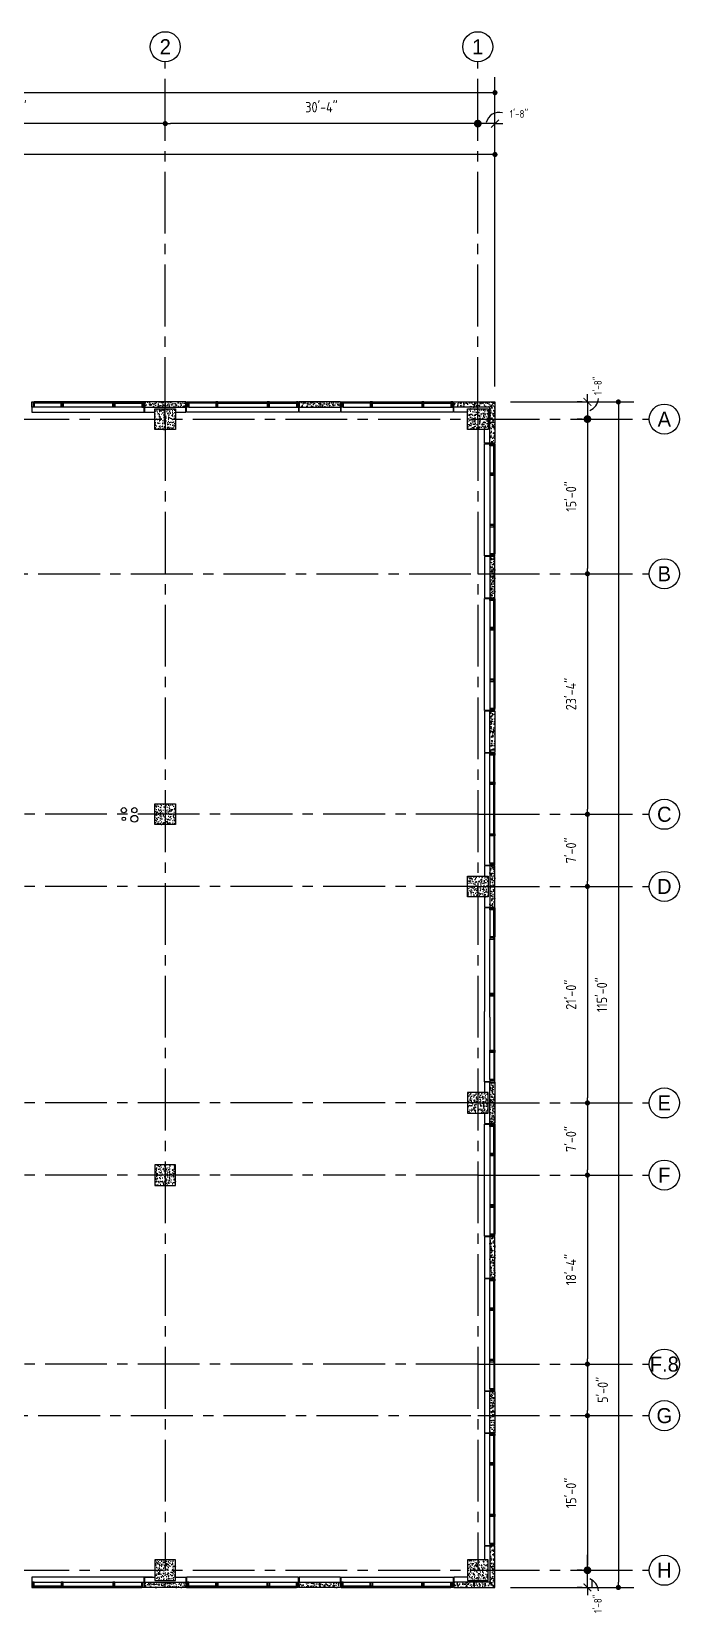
# Model space of a CAD drawing. Header units: inches. Extents: x 2920 to 9107, y 1541 to 7121.
# Drawn here: x 8352 to 9107, y 5278 to 7121 of the extents above; entities that cross this region are included whole.
import ezdxf
from ezdxf.enums import TextEntityAlignment as Align

# ---------------------------------------------------------------- set-up
doc = ezdxf.new("R2010")
doc.units = ezdxf.units.IN
doc.header["$LTSCALE"] = 96
doc.header["$MEASUREMENT"] = 0
doc.header["$PDSIZE"] = 1.5
doc.linetypes.add('CENTER2', pattern=[1.125, 0.75, -0.125, 0.125, -0.125])
doc.layers.get('0').update_dxf_attribs({"color": 60, "linetype": 'CONTINUOUS'})
doc.layers.get('DEFPOINTS').update_dxf_attribs({"linetype": 'CONTINUOUS'})
for name, color, linetype in [('A-SYMB', 4, 'CONTINUOUS'), ('A_0_BLDGRD', 35, 'CENTER2'), ('A_0_CONST', 11, 'CONTINUOUS'), ('A_0_DIMGRD', 9, 'CENTER2'), ('A_0_DIMTXT_MAIN', 4, 'CONTINUOUS'), ('A_1-7_COL', 7, 'CONTINUOUS'), ('A_1-7_COL_H', 6, 'CONTINUOUS'), ('A_1-7_CW_GLASS', 1, 'CONTINUOUS'), ('A_1-7_CW_GYP', 2, 'CONTINUOUS'), ('A_1-7_CW_MULL', 2, 'CONTINUOUS'), ('A_1-7_CW_PC', 2, 'CONTINUOUS'), ('A_1-7_CW_PC_H', 6, 'CONTINUOUS'), ('A_1-7_CW_SILL', 9, 'CONTINUOUS'), ('A_1-8_COL', 7, 'CONTINUOUS'), ('A_1-8_COL_H', 6, 'CONTINUOUS'), ('A_1-8_CW_GLASS', 1, 'CONTINUOUS'), ('A_1-8_CW_GYP', 2, 'CONTINUOUS'), ('A_1-8_CW_MULL', 2, 'CONTINUOUS'), ('A_1-8_CW_PC', 2, 'CONTINUOUS'), ('A_1-8_CW_PC_H', 6, 'CONTINUOUS'), ('A_1-8_CW_SILL', 9, 'CONTINUOUS'), ('A_1-8_SLEEVE', 9, 'CONTINUOUS'), ('A_2-7_CW_GLASS', 1, 'CONTINUOUS'), ('A_2-7_CW_MULL', 2, 'CONTINUOUS'), ('A_2-7_CW_SILL', 9, 'CONTINUOUS'), ('A_2-8_CW_GLASS', 1, 'CONTINUOUS'), ('A_2-8_CW_GYP', 2, 'CONTINUOUS'), ('A_2-8_CW_MULL', 2, 'CONTINUOUS'), ('A_2-8_CW_SILL', 9, 'CONTINUOUS'), ('PR-BLRW', 95, 'CONTINUOUS')]:
    doc.layers.add(name, color=color, linetype=linetype)
doc.styles.add('ARCHITXT', font='architxt.shx')
doc.styles.add('C-GOTHIC', font='GOTHIC.TTF', dxfattribs={"width": 0.9})
doc.dimstyles.new('DOT', dxfattribs={"dimscale": 192, "dimtxt": 0.0625, "dimasz": 0.03125, "dimexe": 0.09375, "dimexo": 0.09375, "dimgap": 0.0625, "dimtad": 1, "dimdec": 4, "dimzin": 3, "dimdsep": 46, "dimlunit": 4, "dimtxsty": 'ARCHITXT', "dimblk1": 'DOT', "dimblk2": 'DOT', "dimsah": 1, "dimcen": 0, "dimdle": 0.125, "dimclrd": 256, "dimclre": 256, "dimclrt": 256, "dimadec": 0, "dimazin": 0, "dimtfac": 1, "dimtdec": 4, "dimtmove": 2, "dimatfit": 3, "dimfxl": 1, "dimtolj": 1, "dimtzin": 3, "dimarcsym": 0})
doc.dimstyles.new('TICKDOT', dxfattribs={"dimscale": 96, "dimtxt": 0.09375, "dimasz": 0.09375, "dimexe": 0.125, "dimexo": 0.0625, "dimgap": 0.0625, "dimtad": 1, "dimdec": 6, "dimzin": 3, "dimdsep": 46, "dimlunit": 4, "dimtxsty": 'ARCHITXT', "dimblk1": 'ARCHTICK', "dimblk2": 'DOT', "dimsah": 1, "dimcen": 0.0625, "dimdle": 0.0625, "dimclrd": 256, "dimclre": 256, "dimclrt": 256, "dimadec": 0, "dimazin": 0, "dimtfac": 1, "dimtdec": 5, "dimtmove": 2, "dimatfit": 3, "dimldrblk": 'ARCHTICK', "dimfxl": 1, "dimfrac": 2, "dimtolj": 1, "dimtzin": 3, "dimarcsym": 0})

# ---------------------------------------------------------------- blocks, each defined once
blk = doc.blocks.new('COL_1-8_24X24')
at = {"layer": 'A_1-8_COL_H'}
h = blk.add_hatch(dxfattribs=at)
h.set_pattern_fill('AR-CONC,_I', color=256, style=2)
h.set_pattern_definition([(50, (-6180, -6718.462), (7.172602, -0.6275213), [0.75, -8.25]), (355, (-6180, -6718.462), (-1.3875133, 7.5219213), [0.6, -6.6]), (100.4514, (-6179.402, -6718.5144), (5.785094, 6.8943954), [0.637402, -7.011421]), (46.1842, (-6180, -6716.462), (10.6724105, -1.65519), [1.125, -12.375]), (96.6356, (-6179.111, -6716.6), (9.346627, 9.741179), [0.956103, -10.51713]), (351.1842, (-6180, -6716.462), (9.34662, 9.741186), [0.9, -9.9]), (21, (-6179, -6716.962), (5.9690705, -4.026189), [0.75, -8.25]), (326, (-6179, -6716.962), (2.4331533, 7.2515005), [0.6, -6.6]), (71.4514, (-6178.5026, -6717.2976), (8.4022263, 3.225305), [0.637402, -7.011421]), (37.5, (-6180, -6718.462), (0.12159855, 3.32893854), [0, -6.52, 0, -6.7, 0, -6.625]), (7.5, (-6180, -6718.462), (2.6306954, 3.9441171), [0, -3.82, 0, -6.37, 0, -2.525]), (327.5, (-6182.23, -6718.462), (5.3382244, -0.2255487), [0, -2.5, 0, -7.8, 0, -10.35]), (317.5, (-6183.23, -6718.462), (5.8318617, 1.0010498), [0, -3.25, 0, -5.18, 0, -7.35])])
h.paths.add_polyline_path([(-12, -12), (12, -12), (12, 12), (-12, 12)])
at = {"layer": 'A_0_CONST'}
blk.add_point((0, 0), dxfattribs=at)
at = {"layer": 'A_1-8_COL'}
blk.add_lwpolyline([(-12, -12), (12, -12), (12, 12), (-12, 12)], close=True, dxfattribs=at)
blk = doc.blocks.new('MUL_1-8_EX2')
at = {"layer": 'A_0_CONST'}
blk.add_line((0, 0), (0, -6), dxfattribs=at)
at = {"layer": 'A_1-8_CW_MULL'}
blk.add_lwpolyline([(-1.25, -6), (-1.25, 0), (1.25, 0), (1.25, -0.5), (0.5, -0.5), (0.5, -1.5), (1.25, -1.5), (1.25, -6)], close=True, dxfattribs=at)
blk = doc.blocks.new('MUL_1-8_EX1')
at = {"layer": 'A_0_CONST'}
blk.add_line((0, 0), (0, -6), dxfattribs=at)
at = {"layer": 'A_1-8_CW_MULL'}
blk.add_lwpolyline([(0.5, -1.5), (1.25, -1.5), (1.25, -6), (-1.25, -6), (-1.25, -1.5), (-0.5, -1.5), (-0.5, -0.5), (-1.25, -0.5), (-1.25, 0), (1.25, 0), (1.25, -0.5), (0.5, -0.5)], close=True, dxfattribs=at)
blk = doc.blocks.new('PRE_1-8_COL1')
at = {"layer": 'A_1-8_CW_PC_H'}
h = blk.add_hatch(dxfattribs=at)
h.set_pattern_fill('AR-CONC', color=256, style=0)
h.set_pattern_definition([(50, (-5100, -6744), (7.172602, -0.6275213), [0.75, -8.25]), (355, (-5100, -6744), (-1.3875133, 7.5219213), [0.6, -6.6]), (100.4514, (-5099.402, -6744.052), (5.785094, 6.8943954), [0.637402, -7.011421]), (46.1842, (-5100, -6742), (10.6724105, -1.65519), [1.125, -12.375]), (96.6356, (-5099.111, -6742.138), (9.346627, 9.741179), [0.956103, -10.51713]), (351.1842, (-5100, -6742), (9.34662, 9.741186), [0.9, -9.9]), (21, (-5099, -6742.5), (5.9690705, -4.026189), [0.75, -8.25]), (326, (-5099, -6742.5), (2.433153, 7.2515005), [0.6, -6.6]), (71.4514, (-5098.5026, -6742.8355), (8.4022263, 3.225305), [0.637402, -7.011421]), (37.5, (-5100, -6744), (0.12159855, 3.3289385), [0, -6.52, 0, -6.7, 0, -6.625]), (7.5, (-5100, -6744), (2.6306954, 3.9441171), [0, -3.82, 0, -6.37, 0, -2.525]), (327.5, (-5102.23, -6744), (5.3382244, -0.2255487), [0, -2.5, 0, -7.8, 0, -10.35]), (317.5, (-5103.23, -6744), (5.8318617, 1.0010498), [0, -3.25, 0, -5.18, 0, -7.35])])
h.paths.add_polyline_path([(-24, -6), (24, -6), (24, 0), (-24, 0)])
at = {"layer": 'A_0_CONST'}
blk.add_line((0, 0), (0, -6), dxfattribs=at)
at = {"layer": 'A_1-8_CW_PC'}
blk.add_lwpolyline([(-24, -6), (24, -6), (24, 0), (-24, 0)], close=True, dxfattribs=at)
blk = doc.blocks.new('PRE_1-7_COL1')
at = {"layer": 'A_1-7_CW_PC_H'}
h = blk.add_hatch(dxfattribs=at)
h.set_pattern_fill('AR-CONC', color=256, style=0)
h.set_pattern_definition([(50, (-5100, -6744), (7.172602, -0.6275213), [0.75, -8.25]), (355, (-5100, -6744), (-1.3875133, 7.5219213), [0.6, -6.6]), (100.4514, (-5099.402, -6744.052), (5.785094, 6.8943954), [0.637402, -7.011421]), (46.1842, (-5100, -6742), (10.6724105, -1.65519), [1.125, -12.375]), (96.6356, (-5099.111, -6742.138), (9.346627, 9.741179), [0.956103, -10.51713]), (351.1842, (-5100, -6742), (9.34662, 9.741186), [0.9, -9.9]), (21, (-5099, -6742.5), (5.9690705, -4.026189), [0.75, -8.25]), (326, (-5099, -6742.5), (2.433153, 7.2515005), [0.6, -6.6]), (71.4514, (-5098.5026, -6742.8355), (8.4022263, 3.225305), [0.637402, -7.011421]), (37.5, (-5100, -6744), (0.12159855, 3.3289385), [0, -6.52, 0, -6.7, 0, -6.625]), (7.5, (-5100, -6744), (2.6306954, 3.9441171), [0, -3.82, 0, -6.37, 0, -2.525]), (327.5, (-5102.23, -6744), (5.3382244, -0.2255487), [0, -2.5, 0, -7.8, 0, -10.35]), (317.5, (-5103.23, -6744), (5.8318617, 1.0010498), [0, -3.25, 0, -5.18, 0, -7.35])])
h.paths.add_polyline_path([(-24, -6), (24, -6), (24, 0), (-24, 0)])
at = {"layer": 'A_0_CONST'}
blk.add_line((0, 0), (0, -6), dxfattribs=at)
at = {"layer": 'A_1-7_CW_PC'}
blk.add_lwpolyline([(-24, -6), (24, -6), (24, 0), (-24, 0)], close=True, dxfattribs=at)
blk = doc.blocks.new('MUL_1-7_EX2')
at = {"layer": 'A_0_CONST'}
blk.add_line((0, 0), (0, -6), dxfattribs=at)
at = {"layer": 'A_1-7_CW_MULL'}
blk.add_lwpolyline([(-1.25, -6), (-1.25, 0), (1.25, 0), (1.25, -0.5), (0.5, -0.5), (0.5, -1.5), (1.25, -1.5), (1.25, -6)], close=True, dxfattribs=at)
blk = doc.blocks.new('MUL_1-7_EX1')
at = {"layer": 'A_0_CONST'}
blk.add_line((0, 0), (0, -6), dxfattribs=at)
at = {"layer": 'A_1-7_CW_MULL'}
blk.add_lwpolyline([(-0.5, -1.5), (-1.25, -1.5), (-1.25, -6), (1.25, -6), (1.25, -1.5), (0.5, -1.5), (0.5, -0.5), (1.25, -0.5), (1.25, 0), (-1.25, 0), (-1.25, -0.5), (-0.5, -0.5)], close=True, dxfattribs=at)
blk = doc.blocks.new('PRE_1-7_COL2')
at = {"layer": 'A_1-7_CW_PC_H'}
h = blk.add_hatch(dxfattribs=at)
h.set_pattern_fill('AR-CONC', color=256, angle=90, style=0)
h.set_pattern_definition([(140, (-4476, -6744), (0.6275213, 7.172602), [0.75, -8.25]), (85, (-4476, -6744), (-7.5219213, -1.3875133), [0.6, -6.6]), (190.4514, (-4475.948, -6743.402), (-6.8943954, 5.785094), [0.637402, -7.011421]), (136.1842, (-4478, -6744), (1.65519, 10.6724105), [1.125, -12.375]), (186.6356, (-4477.862, -6743.111), (-9.741179, 9.346627), [0.956103, -10.51713]), (81.1842, (-4478, -6744), (-9.741186, 9.34662), [0.9, -9.9]), (111, (-4477.5, -6743), (4.026189, 5.9690705), [0.75, -8.25]), (56, (-4477.5, -6743), (-7.2515005, 2.433153), [0.6, -6.6]), (161.4514, (-4477.1645, -6742.5026), (-3.225305, 8.402226), [0.637402, -7.011421]), (127.5, (-4476, -6744), (-3.3289385, 0.12159855), [0, -6.52, 0, -6.7, 0, -6.625]), (97.5, (-4476, -6744), (-3.9441171, 2.6306954), [0, -3.82, 0, -6.37, 0, -2.525]), (57.5, (-4476, -6746.23), (0.2255487, 5.3382244), [0, -2.5, 0, -7.8, 0, -10.35]), (47.5, (-4476, -6747.23), (-1.0010498, 5.8318617), [0, -3.25, 0, -5.18, 0, -7.35])])
h.paths.add_polyline_path([(6, -48), (6, -6), (48, -6), (48, 0), (0, 0), (0, -48)])
at = {"layer": 'A_0_CONST'}
for p, q in [((6, -6), (0, 0)), ((24, 0), (24, -6)), ((0, -24), (6, -24))]:
    blk.add_line(p, q, dxfattribs=at)
at = {"layer": 'A_1-7_CW_PC'}
blk.add_lwpolyline([(6, -48), (6, -6), (48, -6), (48, 0), (0, 0), (0, -48)], close=True, dxfattribs=at)
blk = doc.blocks.new('COL_1-7_24X24')
at = {"layer": 'A_1-7_COL_H'}
h = blk.add_hatch(dxfattribs=at)
h.set_pattern_fill('AR-CONC,_I', color=256, style=2)
h.set_pattern_definition([(130, (6180, -6718.462), (-7.172602, -0.6275213), [0.75, -8.25]), (185, (6180, -6718.462), (1.3875133, 7.5219213), [0.6, -6.6]), (79.5486, (6179.402, -6718.5144), (-5.785094, 6.8943954), [0.637402, -7.011421]), (133.8158, (6180, -6716.462), (-10.6724105, -1.65519), [1.125, -12.375]), (83.3644, (6179.111, -6716.6), (-9.346627, 9.741179), [0.956103, -10.51713]), (188.8158, (6180, -6716.462), (-9.34662, 9.741186), [0.9, -9.9]), (159, (6179, -6716.962), (-5.9690705, -4.026189), [0.75, -8.25]), (214, (6179, -6716.962), (-2.4331533, 7.2515005), [0.6, -6.6]), (108.5486, (6178.5026, -6717.2976), (-8.4022263, 3.225305), [0.637402, -7.011421]), (142.5, (6180, -6718.462), (-0.12159855, 3.32893854), [0, -6.52, 0, -6.7, 0, -6.625]), (172.5, (6180, -6718.462), (-2.6306954, 3.9441171), [0, -3.82, 0, -6.37, 0, -2.525]), (212.5, (6182.23, -6718.462), (-5.3382244, -0.2255487), [0, -2.5, 0, -7.8, 0, -10.35]), (222.5, (6183.23, -6718.462), (-5.8318617, 1.0010498), [0, -3.25, 0, -5.18, 0, -7.35])])
h.paths.add_polyline_path([(12, -12), (-12, -12), (-12, 12), (12, 12)])
at = {"layer": 'A_0_CONST'}
blk.add_point((0, 0), dxfattribs=at)
at = {"layer": 'A_1-7_COL'}
blk.add_lwpolyline([(12, -12), (-12, -12), (-12, 12), (12, 12)], close=True, dxfattribs=at)
blk = doc.blocks.new('MUL_2-8_EX1')
at = {"layer": 'A_0_CONST'}
blk.add_line((0, 0), (0, -6), dxfattribs=at)
at = {"layer": 'A_2-8_CW_MULL'}
blk.add_lwpolyline([(-0.5, -1.5), (-1.25, -1.5), (-1.25, -6), (1.25, -6), (1.25, -1.5), (0.5, -1.5), (0.5, -0.5), (1.25, -0.5), (1.25, 0), (-1.25, 0), (-1.25, -0.5), (-0.5, -0.5)], close=True, dxfattribs=at)
blk = doc.blocks.new('MUL_2-8_EX2')
at = {"layer": 'A_0_CONST'}
blk.add_line((0, 0), (0, -6), dxfattribs=at)
at = {"layer": 'A_2-8_CW_MULL'}
blk.add_lwpolyline([(-1.25, -6), (-1.25, 0), (1.25, 0), (1.25, -0.5), (0.5, -0.5), (0.5, -1.5), (1.25, -1.5), (1.25, -6)], close=True, dxfattribs=at)
blk = doc.blocks.new('MUL_2-7_EX1')
at = {"layer": 'A_0_CONST'}
blk.add_line((0, 0), (0, -6), dxfattribs=at)
at = {"layer": 'A_2-7_CW_MULL'}
blk.add_lwpolyline([(-0.5, -1.5), (-1.25, -1.5), (-1.25, -6), (1.25, -6), (1.25, -1.5), (0.5, -1.5), (0.5, -0.5), (1.25, -0.5), (1.25, 0), (-1.25, 0), (-1.25, -0.5), (-0.5, -0.5)], close=True, dxfattribs=at)
blk = doc.blocks.new('MUL_2-7_EX2')
at = {"layer": 'A_0_CONST'}
blk.add_line((0, 0), (0, -6), dxfattribs=at)
at = {"layer": 'A_2-7_CW_MULL'}
blk.add_lwpolyline([(-1.25, -6), (-1.25, 0), (1.25, 0), (1.25, -0.5), (0.5, -0.5), (0.5, -1.5), (1.25, -1.5), (1.25, -6)], close=True, dxfattribs=at)
blk = doc.blocks.new('_DOT')
at = {"color": 0, "linetype": 'ByBlock'}
blk.add_line((-0.5, 0), (-1, 0), dxfattribs=at)
at = {"color": 0, "linetype": 'ByBlock', "const_width": 0.5}
blk.add_lwpolyline([(-0.25, 0, 1), (0.25, 0, 1)], format="xyb", close=True, dxfattribs=at)
blk = doc.blocks.new('*D61')
at = {"layer": 'A_0_DIMTXT_MAIN', "lineweight": -2, "transparency": 16777216}
blk.add_line((8999.7, 5504), (8999.7, 5336), dxfattribs=at)
at = {"layer": 'DEFPOINTS', "color": 0, "transparency": 16777216}
for p in [(8999.7, 5510), (8999.7, 5330), (8999.7, 5330)]:
    blk.add_point(p, dxfattribs=at)
at = {"layer": 'A_0_DIMTXT_MAIN', "lineweight": -2, "transparency": 16777216, "xscale": 6, "yscale": 6, "zscale": 6}
for p, rotation in [((8999.7, 5510), 90), ((8999.7, 5330), 270)]:
    blk.add_blockref('_DOT', p, dxfattribs=dict(at, rotation=rotation))
at = {"layer": 'A_0_DIMTXT_MAIN', "transparency": 16777216, "insert": (8980.6, 5420), "char_height": 12, "attachment_point": 5, "rotation": 90, "style": 'ARCHITXT'}
blk.add_mtext('\\A1;15\'-0"', dxfattribs=at)
blk = doc.blocks.new('_ARCHTICK')
at = {"color": 0, "linetype": 'ByBlock', "const_width": 0.15}
blk.add_lwpolyline([(-0.5, -0.5), (0.5, 0.5)], dxfattribs=at)
blk = doc.blocks.new('*D62')
at = {"layer": 'A_0_DIMTXT_MAIN', "lineweight": -2, "transparency": 16777216}
for p, q in [((8999.7, 5339), (8999.7, 5348)), ((8993.7, 5330), (8987.7, 5330)), ((8999.7, 5310), (8999.7, 5330)), ((8993.7, 5310), (8987.7, 5310)), ((8999.7, 5310), (8999.7, 5301))]:
    blk.add_line(p, q, dxfattribs=at)
at = {"layer": 'DEFPOINTS', "color": 0, "transparency": 16777216}
for p in [(8999.7, 5330), (8999.7, 5330), (8999.7, 5310)]:
    blk.add_point(p, dxfattribs=at)
at = {"layer": 'A_0_DIMTXT_MAIN', "lineweight": -2, "transparency": 16777216, "xscale": 9, "yscale": 9, "zscale": 9}
for name, p, rotation in [('_DOT', (8999.7, 5330), 270), ('_ARCHTICK', (8999.7, 5310), 90)]:
    blk.add_blockref(name, p, dxfattribs=dict(at, rotation=rotation))
at = {"layer": 'A_0_DIMTXT_MAIN', "transparency": 16777216, "insert": (9011.8, 5291.1), "char_height": 9, "attachment_point": 5, "rotation": 90, "style": 'ARCHITXT'}
blk.add_mtext('\\A1;1\'-8"', dxfattribs=at)
blk = doc.blocks.new('*D63')
at = {"layer": 'A_0_DIMTXT_MAIN', "lineweight": -2, "transparency": 16777216}
blk.add_line((8999.7, 5868), (8999.7, 5796), dxfattribs=at)
at = {"layer": 'DEFPOINTS', "color": 0, "transparency": 16777216}
for p in [(8999.7, 5874), (8999.7, 5790), (8999.7, 5790)]:
    blk.add_point(p, dxfattribs=at)
at = {"layer": 'A_0_DIMTXT_MAIN', "lineweight": -2, "transparency": 16777216, "xscale": 6, "yscale": 6, "zscale": 6}
for p, rotation in [((8999.7, 5874), 90), ((8999.7, 5790), 270)]:
    blk.add_blockref('_DOT', p, dxfattribs=dict(at, rotation=rotation))
at = {"layer": 'A_0_DIMTXT_MAIN', "transparency": 16777216, "insert": (8980.6, 5832), "char_height": 12, "attachment_point": 5, "rotation": 90, "style": 'ARCHITXT'}
blk.add_mtext('\\A1;7\'-0"', dxfattribs=at)
blk = doc.blocks.new('*D64')
at = {"layer": 'A_0_DIMTXT_MAIN', "lineweight": -2, "transparency": 16777216}
blk.add_line((8999.7, 6120), (8999.7, 5880), dxfattribs=at)
at = {"layer": 'DEFPOINTS', "color": 0, "transparency": 16777216}
for p in [(8999.7, 6126), (8999.7, 5874), (8999.7, 5874)]:
    blk.add_point(p, dxfattribs=at)
at = {"layer": 'A_0_DIMTXT_MAIN', "lineweight": -2, "transparency": 16777216, "xscale": 6, "yscale": 6, "zscale": 6}
for p, rotation in [((8999.7, 6126), 90), ((8999.7, 5874), 270)]:
    blk.add_blockref('_DOT', p, dxfattribs=dict(at, rotation=rotation))
at = {"layer": 'A_0_DIMTXT_MAIN', "transparency": 16777216, "insert": (8980.6, 6000), "char_height": 12, "attachment_point": 5, "rotation": 90, "style": 'ARCHITXT'}
blk.add_mtext('\\A1;21\'-0"', dxfattribs=at)
blk = doc.blocks.new('*D65')
at = {"layer": 'A_0_DIMTXT_MAIN', "lineweight": -2, "transparency": 16777216}
blk.add_line((8999.7, 6204), (8999.7, 6132), dxfattribs=at)
at = {"layer": 'DEFPOINTS', "color": 0, "transparency": 16777216}
for p in [(8999.7, 6210), (8999.7, 6126), (8999.7, 6126)]:
    blk.add_point(p, dxfattribs=at)
at = {"layer": 'A_0_DIMTXT_MAIN', "lineweight": -2, "transparency": 16777216, "xscale": 6, "yscale": 6, "zscale": 6}
for p, rotation in [((8999.7, 6210), 90), ((8999.7, 6126), 270)]:
    blk.add_blockref('_DOT', p, dxfattribs=dict(at, rotation=rotation))
at = {"layer": 'A_0_DIMTXT_MAIN', "transparency": 16777216, "insert": (8980.6, 6168), "char_height": 12, "attachment_point": 5, "rotation": 90, "style": 'ARCHITXT'}
blk.add_mtext('\\A1;7\'-0"', dxfattribs=at)
blk = doc.blocks.new('*D66')
at = {"layer": 'A_0_DIMTXT_MAIN', "lineweight": -2, "transparency": 16777216}
blk.add_line((8999.7, 6664), (8999.7, 6496), dxfattribs=at)
at = {"layer": 'DEFPOINTS', "color": 0, "transparency": 16777216}
for p in [(8999.7, 6670), (8999.7, 6490), (8999.7, 6490)]:
    blk.add_point(p, dxfattribs=at)
at = {"layer": 'A_0_DIMTXT_MAIN', "lineweight": -2, "transparency": 16777216, "xscale": 6, "yscale": 6, "zscale": 6}
for p, rotation in [((8999.7, 6670), 90), ((8999.7, 6490), 270)]:
    blk.add_blockref('_DOT', p, dxfattribs=dict(at, rotation=rotation))
at = {"layer": 'A_0_DIMTXT_MAIN', "transparency": 16777216, "insert": (8980.6, 6580), "char_height": 12, "attachment_point": 5, "rotation": 90, "style": 'ARCHITXT'}
blk.add_mtext('\\A1;15\'-0"', dxfattribs=at)
blk = doc.blocks.new('*D67')
at = {"layer": 'A_0_DIMTXT_MAIN', "lineweight": -2, "transparency": 16777216}
blk.add_line((8999.7, 6484), (8999.7, 6216), dxfattribs=at)
at = {"layer": 'DEFPOINTS', "color": 0, "transparency": 16777216}
for p in [(8999.7, 6490), (8999.7, 6210), (8999.7, 6210)]:
    blk.add_point(p, dxfattribs=at)
at = {"layer": 'A_0_DIMTXT_MAIN', "lineweight": -2, "transparency": 16777216, "xscale": 6, "yscale": 6, "zscale": 6}
for p, rotation in [((8999.7, 6490), 90), ((8999.7, 6210), 270)]:
    blk.add_blockref('_DOT', p, dxfattribs=dict(at, rotation=rotation))
at = {"layer": 'A_0_DIMTXT_MAIN', "transparency": 16777216, "insert": (8980.6, 6350), "char_height": 12, "attachment_point": 5, "rotation": 90, "style": 'ARCHITXT'}
blk.add_mtext('\\A1;23\'-4"', dxfattribs=at)
blk = doc.blocks.new('*D68')
at = {"layer": 'A_0_DIMTXT_MAIN', "lineweight": -2, "transparency": 16777216}
blk.add_line((8999.7, 5784), (8999.7, 5576), dxfattribs=at)
at = {"layer": 'DEFPOINTS', "color": 0, "transparency": 16777216}
for p in [(8999.7, 5790), (8999.7, 5570), (8999.7, 5570)]:
    blk.add_point(p, dxfattribs=at)
at = {"layer": 'A_0_DIMTXT_MAIN', "lineweight": -2, "transparency": 16777216, "xscale": 6, "yscale": 6, "zscale": 6}
for p, rotation in [((8999.7, 5790), 90), ((8999.7, 5570), 270)]:
    blk.add_blockref('_DOT', p, dxfattribs=dict(at, rotation=rotation))
at = {"layer": 'A_0_DIMTXT_MAIN', "transparency": 16777216, "insert": (8980.6, 5680), "char_height": 12, "attachment_point": 5, "rotation": 90, "style": 'ARCHITXT'}
blk.add_mtext('\\A1;18\'-4"', dxfattribs=at)
blk = doc.blocks.new('*D69')
at = {"layer": 'A_0_DIMTXT_MAIN', "lineweight": -2, "transparency": 16777216}
for p, q in [((8910, 6690), (9053.7, 6690)), ((9035.7, 6684), (9035.7, 5316)), ((8910, 5310), (9053.7, 5310))]:
    blk.add_line(p, q, dxfattribs=at)
at = {"layer": 'DEFPOINTS', "color": 0, "transparency": 16777216}
for p in [(8892, 6690), (8892, 5310), (9035.7, 5310)]:
    blk.add_point(p, dxfattribs=at)
at = {"layer": 'A_0_DIMTXT_MAIN', "lineweight": -2, "transparency": 16777216, "xscale": 6, "yscale": 6, "zscale": 6}
for p, rotation in [((9035.7, 6690), 90), ((9035.7, 5310), 270)]:
    blk.add_blockref('_DOT', p, dxfattribs=dict(at, rotation=rotation))
at = {"layer": 'A_0_DIMTXT_MAIN', "transparency": 16777216, "insert": (9016.6, 6000), "char_height": 12, "attachment_point": 5, "rotation": 90, "style": 'ARCHITXT'}
blk.add_mtext('\\A1;115\'-0"', dxfattribs=at)
blk = doc.blocks.new('*D70')
at = {"layer": 'A_0_DIMTXT_MAIN', "lineweight": -2, "transparency": 16777216}
for p, q in [((8872, 7020), (8872, 7026)), ((8892, 7020), (8892, 7026)), ((8863, 7014), (8854, 7014)), ((8892, 7014), (8872, 7014)), ((8892, 7014), (8901, 7014))]:
    blk.add_line(p, q, dxfattribs=at)
at = {"layer": 'DEFPOINTS', "color": 0, "transparency": 16777216}
for p in [(8872, 7014), (8872, 7014), (8892, 7014)]:
    blk.add_point(p, dxfattribs=at)
at = {"layer": 'A_0_DIMTXT_MAIN', "lineweight": -2, "transparency": 16777216, "xscale": 9, "yscale": 9, "zscale": 9}
blk.add_blockref('_DOT', (8872, 7014), dxfattribs=at)
at = {"layer": 'A_0_DIMTXT_MAIN', "lineweight": -2, "transparency": 16777216, "xscale": 9, "yscale": 9, "zscale": 9, "rotation": 180}
blk.add_blockref('_ARCHTICK', (8892, 7014), dxfattribs=at)
at = {"layer": 'A_0_DIMTXT_MAIN', "transparency": 16777216, "insert": (8920, 7025.3), "char_height": 9, "attachment_point": 5, "style": 'ARCHITXT'}
blk.add_mtext('\\A1;1\'-8"', dxfattribs=at)
blk = doc.blocks.new('*D72')
at = {"layer": 'A_0_DIMTXT_MAIN', "lineweight": -2, "transparency": 16777216}
blk.add_line((8502, 7014), (8154, 7014), dxfattribs=at)
at = {"layer": 'DEFPOINTS', "color": 0, "transparency": 16777216}
for p in [(8148, 7014), (8148, 7014), (8508, 7014)]:
    blk.add_point(p, dxfattribs=at)
at = {"layer": 'A_0_DIMTXT_MAIN', "lineweight": -2, "transparency": 16777216, "xscale": 6, "yscale": 6, "zscale": 6, "rotation": 180}
blk.add_blockref('_DOT', (8148, 7014), dxfattribs=at)
at = {"layer": 'A_0_DIMTXT_MAIN', "lineweight": -2, "transparency": 16777216, "xscale": 6, "yscale": 6, "zscale": 6}
blk.add_blockref('_DOT', (8508, 7014), dxfattribs=at)
at = {"layer": 'A_0_DIMTXT_MAIN', "transparency": 16777216, "insert": (8328, 7033.1), "char_height": 12, "attachment_point": 5, "style": 'ARCHITXT'}
blk.add_mtext('\\A1;30\'-0"', dxfattribs=at)
blk = doc.blocks.new('*D79')
at = {"layer": 'A_0_DIMTXT_MAIN', "lineweight": -2, "transparency": 16777216}
blk.add_line((8866, 7014), (8514, 7014), dxfattribs=at)
at = {"layer": 'DEFPOINTS', "color": 0, "transparency": 16777216}
for p in [(8508, 7014), (8508, 7014), (8872, 7014)]:
    blk.add_point(p, dxfattribs=at)
at = {"layer": 'A_0_DIMTXT_MAIN', "lineweight": -2, "transparency": 16777216, "xscale": 6, "yscale": 6, "zscale": 6, "rotation": 180}
blk.add_blockref('_DOT', (8508, 7014), dxfattribs=at)
at = {"layer": 'A_0_DIMTXT_MAIN', "lineweight": -2, "transparency": 16777216, "xscale": 6, "yscale": 6, "zscale": 6}
blk.add_blockref('_DOT', (8872, 7014), dxfattribs=at)
at = {"layer": 'A_0_DIMTXT_MAIN', "transparency": 16777216, "insert": (8690, 7033.1), "char_height": 12, "attachment_point": 5, "style": 'ARCHITXT'}
blk.add_mtext('\\A1;30\'-4"', dxfattribs=at)
blk = doc.blocks.new('*D80')
at = {"layer": 'A_0_DIMTXT_MAIN', "lineweight": -2, "transparency": 16777216}
for p, q in [((6684, 6708), (6684, 6996)), ((6690, 6978), (7563.8, 6978)), ((8886, 6978), (7655.8, 6978))]:
    blk.add_line(p, q, dxfattribs=at)
at = {"layer": 'DEFPOINTS', "color": 0, "transparency": 16777216}
for p in [(6684, 6978), (8892, 6978), (6684, 6690)]:
    blk.add_point(p, dxfattribs=at)
at = {"layer": 'A_0_DIMTXT_MAIN', "lineweight": -2, "transparency": 16777216, "xscale": 6, "yscale": 6, "zscale": 6, "rotation": 180}
blk.add_blockref('_DOT', (6684, 6978), dxfattribs=at)
at = {"layer": 'A_0_DIMTXT_MAIN', "lineweight": -2, "transparency": 16777216, "xscale": 6, "yscale": 6, "zscale": 6}
blk.add_blockref('_DOT', (8892, 6978), dxfattribs=at)
at = {"layer": 'A_0_DIMTXT_MAIN', "transparency": 16777216, "insert": (7609.8, 6996.6), "char_height": 12, "attachment_point": 5, "style": 'ARCHITXT'}
blk.add_mtext('\\A1;184\'-0"', dxfattribs=at)
blk = doc.blocks.new('*D84')
at = {"layer": 'A_0_DIMTXT_MAIN', "lineweight": -2, "transparency": 16777216}
for p, q in [((6324, 6348), (6324, 7068)), ((8892, 6708), (8892, 7068)), ((8886, 7050), (6330, 7050))]:
    blk.add_line(p, q, dxfattribs=at)
at = {"layer": 'DEFPOINTS', "color": 0, "transparency": 16777216}
for p in [(6324, 7050), (8892, 6690), (6324, 6330)]:
    blk.add_point(p, dxfattribs=at)
at = {"layer": 'A_0_DIMTXT_MAIN', "lineweight": -2, "transparency": 16777216, "xscale": 6, "yscale": 6, "zscale": 6, "rotation": 180}
blk.add_blockref('_DOT', (6324, 7050), dxfattribs=at)
at = {"layer": 'A_0_DIMTXT_MAIN', "lineweight": -2, "transparency": 16777216, "xscale": 6, "yscale": 6, "zscale": 6}
blk.add_blockref('_DOT', (8892, 7050), dxfattribs=at)
at = {"layer": 'A_0_DIMTXT_MAIN', "transparency": 16777216, "insert": (7608, 7069.1), "char_height": 12, "attachment_point": 5, "style": 'ARCHITXT'}
blk.add_mtext('\\A1;214\'-0"', dxfattribs=at)
blk = doc.blocks.new('*D85')
at = {"layer": 'A_0_DIMTXT_MAIN', "lineweight": -2, "transparency": 16777216}
for p, q in [((8999.7, 6690), (8999.7, 6699)), ((8993.7, 6690), (8987.7, 6690)), ((8999.7, 6690), (8999.7, 6670)), ((8993.7, 6670), (8987.7, 6670)), ((8999.7, 6661), (8999.7, 6652))]:
    blk.add_line(p, q, dxfattribs=at)
at = {"layer": 'DEFPOINTS', "color": 0, "transparency": 16777216}
for p in [(8999.7, 6690), (8999.7, 6670), (8999.7, 6670)]:
    blk.add_point(p, dxfattribs=at)
at = {"layer": 'A_0_DIMTXT_MAIN', "lineweight": -2, "transparency": 16777216, "xscale": 9, "yscale": 9, "zscale": 9}
for name, p, rotation in [('_ARCHTICK', (8999.7, 6690), 270), ('_DOT', (8999.7, 6670), 90)]:
    blk.add_blockref(name, p, dxfattribs=dict(at, rotation=rotation))
at = {"layer": 'A_0_DIMTXT_MAIN', "transparency": 16777216, "insert": (9011.8, 6708.9), "char_height": 9, "attachment_point": 5, "rotation": 90, "style": 'ARCHITXT'}
blk.add_mtext('\\A1;1\'-8"', dxfattribs=at)
blk = doc.blocks.new('*D87')
at = {"layer": 'A_0_DIMTXT_MAIN', "lineweight": -2, "transparency": 16777216}
blk.add_line((8999.7, 5564), (8999.7, 5516), dxfattribs=at)
at = {"layer": 'DEFPOINTS', "color": 0, "transparency": 16777216}
for p in [(8999.7, 5570), (8999.7, 5510), (8999.7, 5510)]:
    blk.add_point(p, dxfattribs=at)
at = {"layer": 'A_0_DIMTXT_MAIN', "lineweight": -2, "transparency": 16777216, "xscale": 6, "yscale": 6, "zscale": 6}
for p, rotation in [((8999.7, 5570), 90), ((8999.7, 5510), 270)]:
    blk.add_blockref('_DOT', p, dxfattribs=dict(at, rotation=rotation))
at = {"layer": 'A_0_DIMTXT_MAIN', "transparency": 16777216, "insert": (9017.6, 5540), "char_height": 12, "attachment_point": 5, "rotation": 90, "style": 'ARCHITXT'}
blk.add_mtext('\\A1;5\'-0"', dxfattribs=at)
blk = doc.blocks.new('Col_No')
at = {"linetype": 'Continuous'}
blk.add_circle((0, 0.125), 0.125, dxfattribs=at)
at = {"color": 4, "style": 'C-GOTHIC'}
blk.add_attdef('GRIDNO', text='', height=0.125, dxfattribs=at).set_placement((0, 0.125), align=Align.MIDDLE_CENTER)

msp = doc.modelspace()

# ---------------------------------------------------------------- linework, layer by layer
at = {"layer": 'A_0_BLDGRD'}
for p, q in [((6704, 6670), (8872, 6670)), ((8508, 6670), (8508, 5330)), ((8872, 6670), (8872, 5330)), ((6524, 6490), (8872, 6490)), ((8872, 6210), (6344, 6210)), ((8872, 6126), (6344, 6126)), ((8872, 5874), (6344, 5874)), ((8872, 5790), (6344, 5790)), ((8872, 5570), (7080, 5570)), ((6524, 5510), (8872, 5510)), ((6704, 5330), (8872, 5330))]:
    msp.add_line(p, q, dxfattribs=at)
at = {"layer": 'A_0_DIMGRD'}
for p, q in [((8508, 6670), (8508, 7086)), ((8872, 6670), (8872, 7086)), ((8872, 6670), (9071.745832, 6670)), ((8872, 6490), (9071.745832, 6490)), ((8872, 6210), (9071.745832, 6210)), ((8872, 6126), (9071.745832, 6126)), ((8872, 5874), (9071.745832, 5874)), ((8872, 5790), (9071.745832, 5790)), ((8872, 5570), (9071.745832, 5570)), ((8872, 5510), (9071.745832, 5510)), ((8872, 5330), (9071.745832, 5330))]:
    msp.add_line(p, q, dxfattribs=at)
at = {"layer": 'A_0_DIMTXT_MAIN'}
for centre, radius, start, end in [((8896.6527338, 7011.7260032), 15.1882271, 74.9525136971, 166.3412077182), ((8995.9667191, 6695.3728985), 16.6951977, 292.9570300352, 354.8624828222), ((8995.9667191, 5304.6271015), 16.6951977, 5.1375171778, 67.0429699648)]:
    msp.add_arc(centre, radius, start, end, dxfattribs=at)
at = {"layer": 'A_1-7_CW_GLASS'}
for p, q in [((8535.25, 6689.5), (8566.75, 6689.5)), ((8566.75, 6688.5), (8535.25, 6688.5)), ((8569.25, 6689.5), (8626.75, 6689.5)), ((8569.25, 6688.5), (8626.75, 6688.5)), ((8660.75, 6689.5), (8629.25, 6689.5)), ((8629.25, 6688.5), (8660.75, 6688.5)), ((8715.25, 6689.5), (8746.75, 6689.5)), ((8746.75, 6688.5), (8715.25, 6688.5)), ((8749.25, 6689.5), (8806.75, 6689.5)), ((8749.25, 6688.5), (8806.75, 6688.5)), ((8840.75, 6689.5), (8809.25, 6689.5)), ((8809.25, 6688.5), (8840.75, 6688.5)), ((8890.5, 6607.25), (8890.5, 6638.75)), ((8891.5, 6638.75), (8891.5, 6607.25)), ((8890.5, 6604.75), (8890.5, 6547.25)), ((8891.5, 6604.75), (8891.5, 6547.25)), ((8890.5, 6544.75), (8890.5, 6513.25)), ((8891.5, 6513.25), (8891.5, 6544.75))]:
    msp.add_line(p, q, dxfattribs=at)
at = {"layer": 'A_1-7_CW_GYP'}
for points in [[(8484, 6684), (8484, 6678), (8496, 6678)], [(8520, 6678), (8532, 6678), (8532, 6684)], [(8712, 6684), (8712, 6678), (8664, 6678), (8664, 6684)], [(8860, 6678), (8844, 6678), (8844, 6684)], [(8886, 6642), (8880, 6642), (8880, 6658)], [(8886, 6510), (8880, 6510), (8880, 6462), (8886, 6462)]]:
    msp.add_lwpolyline(points, dxfattribs=at)
at = {"layer": 'A_1-7_CW_SILL'}
for p, q in [((8535.25, 6690), (8660.75, 6690)), ((8535.25, 6684), (8660.75, 6684)), ((8715.25, 6690), (8840.75, 6690)), ((8715.25, 6684), (8840.75, 6684)), ((8886, 6638.75), (8886, 6513.25)), ((8892, 6638.75), (8892, 6513.25))]:
    msp.add_line(p, q, dxfattribs=at)
for points in [[(8663.25, 6684), (8663.25, 6678), (8532.75, 6678), (8532.75, 6684)], [(8843.25, 6684), (8843.25, 6678), (8712.75, 6678), (8712.75, 6684)], [(8886, 6510.75), (8880, 6510.75), (8880, 6641.25), (8886, 6641.25)]]:
    msp.add_lwpolyline(points, dxfattribs=at)
at = {"layer": 'A_1-7_CW_SILL', "color": 2}
msp.add_lwpolyline([(8493, 5322), (8484, 5322), (8484, 5316)], dxfattribs=at)
at = {"layer": 'A_1-8_CW_GLASS'}
for p, q in [((8355.25, 6689.5), (8386.75, 6689.5)), ((8386.75, 6688.5), (8355.25, 6688.5)), ((8446.75, 6689.5), (8389.25, 6689.5)), ((8446.75, 6688.5), (8389.25, 6688.5)), ((8480.75, 6689.5), (8449.25, 6689.5)), ((8449.25, 6688.5), (8480.75, 6688.5)), ((8890.5, 6427.25), (8890.5, 6458.75)), ((8891.5, 6458.75), (8891.5, 6427.25)), ((8890.5, 6424.75), (8890.5, 6367.25)), ((8891.5, 6424.75), (8891.5, 6367.25)), ((8890.5, 6364.75), (8890.5, 6333.25)), ((8891.5, 6333.25), (8891.5, 6364.75)), ((8890.5, 6247.25), (8890.5, 6278.75)), ((8891.5, 6278.75), (8891.5, 6247.25)), ((8890.5, 6187.25), (8890.5, 6244.75)), ((8891.5, 6187.25), (8891.5, 6244.75)), ((8890.5, 6184.75), (8890.5, 6153.25)), ((8891.5, 6153.25), (8891.5, 6184.75)), ((8890.5, 6067.25), (8890.5, 6098.75)), ((8891.5, 6098.75), (8891.5, 6067.25)), ((8890.5, 6064.75), (8890.5, 6001.25)), ((8891.5, 6001.25), (8891.5, 6064.75)), ((8890.5, 5998.75), (8890.5, 5973.75)), ((8891.5, 5973.75), (8891.5, 5998.75)), ((8890.5, 5932.75), (8890.5, 5901.25)), ((8891.5, 5901.25), (8891.5, 5932.75))]:
    msp.add_line(p, q, dxfattribs=at)
at = {"layer": 'A_1-8_CW_GYP'}
for points in [[(8886, 6330), (8880, 6330), (8880, 6282), (8886, 6282)], [(8886, 6150), (8880, 6150), (8880, 6138)], [(8880, 6114), (8880, 6102), (8886, 6102)]]:
    msp.add_lwpolyline(points, dxfattribs=at)
at = {"layer": 'A_1-8_CW_SILL'}
for p, q in [((8480.75, 6690), (8355.25, 6690)), ((8480.75, 6684), (8355.25, 6684)), ((8886, 6458.75), (8886, 6333.25)), ((8892, 6458.75), (8892, 6333.25)), ((8886, 6153.25), (8886, 6278.75)), ((8892, 6153.25), (8892, 6278.75)), ((8886, 6098.75), (8886, 6067.25)), ((8892, 6098.75), (8892, 6067.25)), ((8886, 5973.75), (8886, 6064.75)), ((8892, 5973.75), (8892, 6064.75)), ((8886, 5901.25), (8886, 5932.75))]:
    msp.add_line(p, q, dxfattribs=at)
for points in [[(8352.75, 6684), (8352.75, 6678), (8483.25, 6678), (8483.25, 6684)], [(8886, 6330.75), (8880, 6330.75), (8880, 6461.25), (8886, 6461.25)], [(8886, 6281.25), (8880, 6281.25), (8880, 6150.75), (8886, 6150.75)], [(8886, 6101.25), (8880, 6101.25), (8880, 5980.5)]]:
    msp.add_lwpolyline(points, dxfattribs=at)
at = {"layer": 'A_1-8_SLEEVE'}
for centre, radius in [((8459.75, 6214.75), 3), ((8472, 6214.75), 3), ((8459.75, 6204.75), 2), ((8472, 6204.75), 4)]:
    msp.add_circle(centre, radius, dxfattribs=at)
at = {"layer": 'A_2-7_CW_GLASS'}
for p, q in [((8890.5, 5455.25), (8890.5, 5486.75)), ((8891.5, 5486.75), (8891.5, 5455.25)), ((8890.5, 5395.25), (8890.5, 5452.75)), ((8891.5, 5395.25), (8891.5, 5452.75)), ((8890.5, 5392.75), (8890.5, 5361.25)), ((8890.5, 5392.75), (8890.5, 5361.25)), ((8891.5, 5361.25), (8891.5, 5392.75)), ((8891.5, 5361.25), (8891.5, 5392.75)), ((8566.75, 5311.5), (8535.25, 5311.5)), ((8535.25, 5310.5), (8566.75, 5310.5)), ((8569.25, 5311.5), (8626.75, 5311.5)), ((8569.25, 5310.5), (8626.75, 5310.5)), ((8629.25, 5311.5), (8660.75, 5311.5)), ((8660.75, 5310.5), (8629.25, 5310.5)), ((8746.75, 5311.5), (8715.25, 5311.5)), ((8715.25, 5310.5), (8746.75, 5310.5)), ((8749.25, 5311.5), (8806.75, 5311.5)), ((8749.25, 5310.5), (8806.75, 5310.5)), ((8809.25, 5311.5), (8840.75, 5311.5)), ((8840.75, 5310.5), (8809.25, 5310.5))]:
    msp.add_line(p, q, dxfattribs=at)
at = {"layer": 'A_2-7_CW_MULL'}
msp.add_lwpolyline([(8886, 5538), (8880, 5538), (8880, 5490), (8886, 5490)], dxfattribs=at)
at = {"layer": 'A_2-7_CW_SILL'}
for p, q in [((8886, 5361.25), (8886, 5486.75)), ((8892, 5361.25), (8892, 5486.75)), ((8535.25, 5316), (8660.75, 5316)), ((8535.25, 5310), (8660.75, 5310)), ((8715.25, 5316), (8840.75, 5316)), ((8715.25, 5310), (8840.75, 5310))]:
    msp.add_line(p, q, dxfattribs=at)
for points in [[(8886, 5489.25), (8880, 5489.25), (8880, 5358.75), (8886, 5358.75)], [(8663.25, 5316), (8663.25, 5322), (8532.75, 5322), (8532.75, 5317)], [(8712.75, 5316), (8712.75, 5322), (8843.25, 5322), (8843.25, 5316)]]:
    msp.add_lwpolyline(points, dxfattribs=at)
at = {"layer": 'A_2-7_CW_SILL', "color": 2}
for points in [[(8886, 5358), (8880, 5358), (8880, 5342)], [(8484, 5316), (8484, 5322), (8496, 5322)], [(8520, 5322), (8532, 5322), (8532, 5316)], [(8712, 5316), (8712, 5322), (8664, 5322), (8664, 5316)], [(8860, 5322), (8844, 5322), (8844, 5316)]]:
    msp.add_lwpolyline(points, dxfattribs=at)
at = {"layer": 'A_2-8_CW_GLASS'}
for p, q in [((8890.5, 5973.75), (8890.5, 5935.25)), ((8891.5, 5973.75), (8891.5, 5935.25)), ((8890.5, 5815.25), (8890.5, 5846.75)), ((8891.5, 5846.75), (8891.5, 5815.25)), ((8890.5, 5812.75), (8890.5, 5755.25)), ((8891.5, 5812.75), (8891.5, 5755.25)), ((8890.5, 5752.75), (8890.5, 5721.25)), ((8891.5, 5721.25), (8891.5, 5752.75)), ((8890.5, 5635.25), (8890.5, 5666.75)), ((8891.5, 5666.75), (8891.5, 5635.25)), ((8890.5, 5575.25), (8890.5, 5632.75)), ((8891.5, 5575.25), (8891.5, 5632.75)), ((8890.5, 5572.75), (8890.5, 5541.25)), ((8891.5, 5541.25), (8891.5, 5572.75)), ((8386.75, 5311.5), (8355.25, 5311.5)), ((8355.25, 5310.5), (8386.75, 5310.5)), ((8389.25, 5311.5), (8446.75, 5311.5)), ((8389.25, 5310.5), (8446.75, 5310.5)), ((8449.25, 5311.5), (8480.75, 5311.5)), ((8480.75, 5310.5), (8449.25, 5310.5))]:
    msp.add_line(p, q, dxfattribs=at)
at = {"layer": 'A_2-8_CW_GYP'}
msp.add_lwpolyline([(8886, 5718), (8880, 5718), (8880, 5670), (8886, 5670)], dxfattribs=at)
at = {"layer": 'A_2-8_CW_SILL'}
for p, q in [((8886, 5973.75), (8886, 5935.25)), ((8892, 5935.25), (8892, 5973.75)), ((8892, 5901.25), (8892, 5932.75)), ((8886, 5846.75), (8886, 5721.25)), ((8892, 5846.75), (8892, 5721.25)), ((8886, 5541.25), (8886, 5666.75)), ((8892, 5541.25), (8892, 5666.75)), ((8355.25, 5316), (8480.75, 5316)), ((8355.25, 5310), (8480.75, 5310))]:
    msp.add_line(p, q, dxfattribs=at)
for points in [[(8886, 5898.75), (8880, 5898.75), (8880, 5980.5)], [(8886, 5718.75), (8880, 5718.75), (8880, 5849.25), (8886, 5849.25)], [(8886, 5669.25), (8880, 5669.25), (8880, 5538.75), (8886, 5538.75)], [(8483.25, 5316), (8483.25, 5322), (8352.75, 5322), (8352.75, 5316)]]:
    msp.add_lwpolyline(points, dxfattribs=at)
at = {"layer": 'A_2-8_CW_SILL', "color": 2}
for points in [[(8886, 5898), (8880, 5898), (8880, 5886)], [(8880, 5862), (8880, 5850), (8886, 5850)]]:
    msp.add_lwpolyline(points, dxfattribs=at)
at = {"layer": 'PR-BLRW'}
msp.add_line((9005.158233, 5310), (9005.158233, 5318), dxfattribs=at)

# ---------------------------------------------------------------- block references
for name, p in [('MUL_1-8_EX2', (8354, 6690)), ('MUL_1-8_EX1', (8388, 6690)), ('MUL_1-8_EX1', (8448, 6690)), ('PRE_1-7_COL1', (8508, 6690)), ('MUL_1-7_EX2', (8534, 6690)), ('MUL_1-7_EX1', (8568, 6690)), ('MUL_1-7_EX1', (8628, 6690)), ('PRE_1-7_COL1', (8688, 6690)), ('MUL_1-7_EX2', (8714, 6690)), ('MUL_1-7_EX1', (8748, 6690)), ('MUL_1-7_EX1', (8808, 6690)), ('COL_1-7_24X24', (8872, 6670))]:
    msp.add_blockref(name, p)
at = {"xscale": -1}
for name, p in [('MUL_1-8_EX2', (8482, 6690)), ('COL_1-8_24X24', (8508, 6670)), ('MUL_1-7_EX2', (8662, 6690)), ('MUL_1-7_EX2', (8842, 6690)), ('PRE_1-7_COL2', (8892, 6690)), ('COL_1-8_24X24', (8508, 6210))]:
    msp.add_blockref(name, p, dxfattribs=at)
for name, p, rotation in [('MUL_1-7_EX2', (8892, 6640), 270), ('MUL_1-7_EX1', (8892, 6606), 270), ('MUL_1-7_EX1', (8892, 6546), 270), ('PRE_1-7_COL1', (8892, 6486), 270), ('MUL_1-8_EX2', (8892, 6460), 270), ('MUL_1-8_EX2', (8892, 6280), 270), ('MUL_1-8_EX1', (8892, 6246), 270), ('MUL_1-8_EX1', (8892, 6186), 270), ('PRE_1-8_COL1', (8892, 6126), 270), ('MUL_2-8_EX2', (8892, 6100), 270), ('MUL_2-8_EX1', (8892, 6066), 270), ('MUL_2-8_EX1', (8892, 6000), 270), ('COL_1-8_24X24', (8872, 5874), 270), ('COL_1-8_24X24', (8508, 5790), 180), ('PRE_1-8_COL1', (8892, 5694), 270), ('MUL_2-7_EX2', (8892, 5488), 270), ('MUL_2-7_EX1', (8892, 5454), 270), ('PRE_1-7_COL2', (8892, 5310), 180), ('COL_1-8_24X24', (8508, 5330), 180), ('MUL_2-8_EX1', (8388, 5310), 180), ('MUL_2-8_EX1', (8448, 5310), 180), ('MUL_2-8_EX2', (8482, 5310), 180)]:
    msp.add_blockref(name, p, dxfattribs=dict(rotation=rotation))
for name, p, rotation in [('MUL_1-7_EX2', (8892, 6512), 270), ('MUL_1-8_EX1', (8892, 6426), 270), ('MUL_1-8_EX1', (8892, 6366), 270), ('PRE_1-8_COL1', (8892, 6306), 270), ('MUL_1-8_EX2', (8892, 6332), 270), ('MUL_1-8_EX2', (8892, 6152), 270), ('COL_1-8_24X24', (8872, 6126), 270), ('MUL_2-8_EX1', (8892, 5934), 270), ('MUL_2-8_EX2', (8892, 5900), 270), ('PRE_1-8_COL1', (8892, 5874), 270), ('PRE_1-7_COL1', (8892, 5514), 270), ('MUL_2-7_EX1', (8892, 5394), 270), ('MUL_2-7_EX2', (8892, 5360), 270), ('COL_1-7_24X24', (8872, 5330), 180), ('MUL_2-8_EX2', (8354, 5310), 180), ('PRE_1-7_COL1', (8508, 5310), 180), ('PRE_1-7_COL1', (8688, 5310), 180)]:
    msp.add_blockref(name, p, dxfattribs=dict(at, rotation=rotation))
at = {"layer": 'A-SYMB', "xscale": 140, "yscale": 140, "zscale": 140}
for p, values in [((8508, 7086), {'GRIDNO': '2'}), ((8872, 7086), {'GRIDNO': '1'}), ((9089.245832, 6652.5), {'GRIDNO': 'A'}), ((9089.245832, 6472.5), {'GRIDNO': 'B'}), ((9089.245832, 6192.5), {'GRIDNO': 'C'}), ((9089.245832, 6108.5), {'GRIDNO': 'D'}), ((9089.245832, 5856.5), {'GRIDNO': 'E'}), ((9089.245832, 5772.5), {'GRIDNO': 'F'}), ((9089.245832, 5552.5), {'GRIDNO': 'F.8'}), ((9089.245832, 5492.5), {'GRIDNO': 'G'}), ((9089.245832, 5312.5), {'GRIDNO': 'H'})]:
    msp.add_blockref('Col_No', p, dxfattribs=at).add_auto_attribs(values)
at = {"layer": 'A_2-7_CW_MULL', "xscale": -1, "rotation": 180}
for name, p in [('MUL_1-7_EX2', (8534, 5310)), ('MUL_1-7_EX1', (8568, 5310)), ('MUL_1-7_EX1', (8628, 5310)), ('MUL_1-7_EX2', (8714, 5310)), ('MUL_1-7_EX1', (8748, 5310)), ('MUL_1-7_EX1', (8808, 5310))]:
    msp.add_blockref(name, p, dxfattribs=at)
at = {"layer": 'A_2-7_CW_MULL', "rotation": 180}
for p in [(8662, 5310), (8842, 5310)]:
    msp.add_blockref('MUL_1-7_EX2', p, dxfattribs=at)
at = {"layer": 'A_2-8_CW_MULL', "rotation": 270}
for name, p in [('MUL_1-8_EX2', (8892, 5848)), ('MUL_2-8_EX2', (8892, 5668)), ('MUL_2-8_EX1', (8892, 5634)), ('MUL_2-8_EX1', (8892, 5574))]:
    msp.add_blockref(name, p, dxfattribs=at)
at = {"layer": 'A_2-8_CW_MULL', "xscale": -1, "rotation": 270}
for name, p in [('MUL_1-8_EX1', (8892, 5814)), ('MUL_1-8_EX1', (8892, 5754)), ('MUL_1-8_EX2', (8892, 5720)), ('MUL_2-8_EX2', (8892, 5540))]:
    msp.add_blockref(name, p, dxfattribs=at)

# ---------------------------------------------------------------- dimensions: what is measured, and where the dimension line sits
at = {"layer": 'A_0_DIMTXT_MAIN'}
for base, p1, p2, override, picture, middle in [((6324, 7050), (8892, 6690), (6324, 6330), {"dimse1": 0}, '*D84', (7608, 7069.1428571)), ((8148, 7014), (8508, 7014), (8148, 7014), {"dimse1": 1}, '*D72', (8328, 7033.1428571)), ((8508, 7014), (8872, 7014), (8508, 7014), {"dimse1": 1}, '*D79', (8690, 7033.1428571))]:
    dim = msp.add_linear_dim(base=base, p1=p1, p2=p2, dimstyle='DOT', override=override, dxfattribs=at)
    dim.commit()
    dim.dimension.update_dxf_attribs({"geometry": picture, "text_midpoint": middle})
dim = msp.add_linear_dim(base=(8872, 7014), p1=(8892, 7014), p2=(8872, 7014), dimstyle='TICKDOT', dxfattribs=at)
dim.commit()
dim.dimension.update_dxf_attribs({"geometry": '*D70', "text_midpoint": (8920.0487295, 7025.3349711), "dimtype": 160})
dim = msp.add_linear_dim(base=(6684, 6978), p1=(8892, 6978), p2=(6684, 6690), dimstyle='DOT', override={"dimse1": 1}, dxfattribs=at)
dim.commit()
dim.dimension.update_dxf_attribs({"geometry": '*D80', "text_midpoint": (7609.7500771, 6996.6382886), "dimtype": 160})
for base, p1, p2, angle, dimstyle, picture, middle in [((8999.745832, 6670), (8999.745832, 6690), (8999.745832, 6670), 270, 'TICKDOT', '*D85', (9011.8103032, 6708.8769278)), ((8999.745832, 5510), (8999.745832, 5570), (8999.745832, 5510), 90, 'DOT', '*D87', (9017.5578998, 5540)), ((8999.745832, 5330), (8999.745832, 5310), (8999.745832, 5330), 90, 'TICKDOT', '*D62', (9011.8103032, 5291.1230722))]:
    dim = msp.add_linear_dim(base=base, p1=p1, p2=p2, angle=angle, dimstyle=dimstyle, dxfattribs=at)
    dim.commit()
    dim.dimension.update_dxf_attribs({"geometry": picture, "text_midpoint": middle, "dimtype": 160})
for base, p1, p2, picture, middle in [((9035.745832, 5310), (8892, 6690), (8892, 5310), '*D69', (9016.6029749, 6000)), ((8999.745832, 6490), (8999.745832, 6670), (8999.745832, 6490), '*D66', (8980.6029749, 6580)), ((8999.745832, 6210), (8999.745832, 6490), (8999.745832, 6210), '*D67', (8980.6029749, 6350)), ((8999.745832, 6126), (8999.745832, 6210), (8999.745832, 6126), '*D65', (8980.6029749, 6168)), ((8999.745832, 5874), (8999.745832, 6126), (8999.745832, 5874), '*D64', (8980.6029749, 6000)), ((8999.745832, 5790), (8999.745832, 5874), (8999.745832, 5790), '*D63', (8980.6029749, 5832)), ((8999.745832, 5570), (8999.745832, 5790), (8999.745832, 5570), '*D68', (8980.6029749, 5680)), ((8999.745832, 5330), (8999.745832, 5510), (8999.745832, 5330), '*D61', (8980.6029749, 5420))]:
    dim = msp.add_linear_dim(base=base, p1=p1, p2=p2, angle=90, dimstyle='DOT', dxfattribs=at)
    dim.commit()
    dim.dimension.update_dxf_attribs({"geometry": picture, "text_midpoint": middle})

doc.saveas('drawing.dxf')
